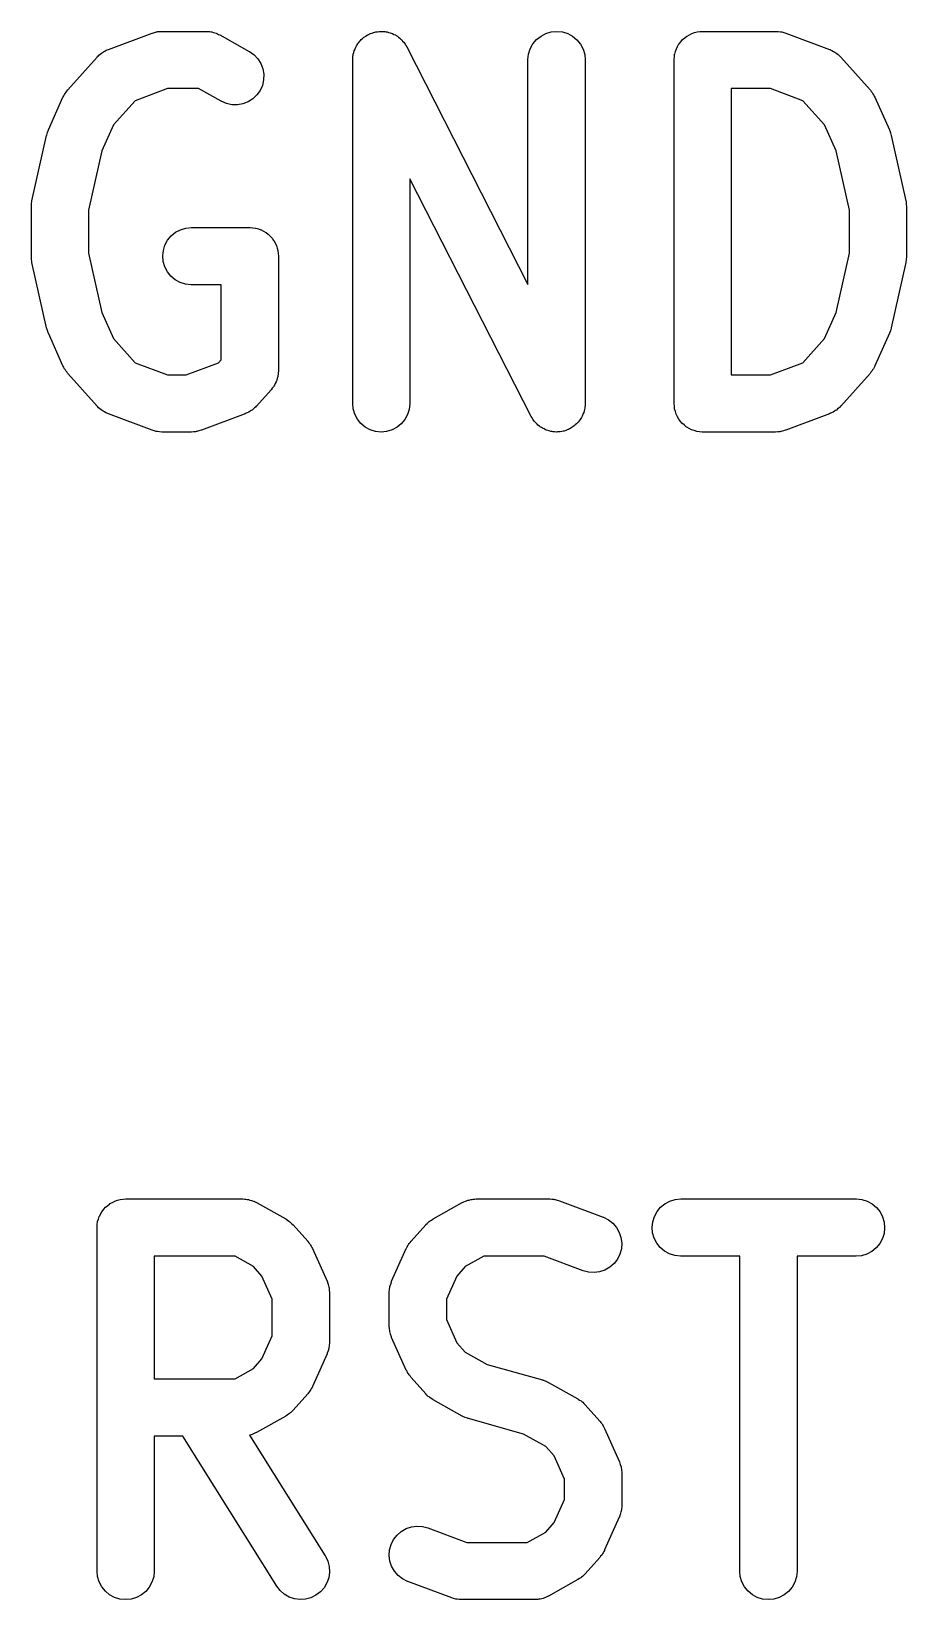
# Model space of a CAD drawing. Header units: millimetres. Extents: x 17 to 402, y -127 to -24.
# Drawn here: x 32.245 to 34.156, y -36.246 to -32.821 of the extents above; entities that cross this region are included whole.
import ezdxf

# ---------------------------------------------------------------- set-up
doc = ezdxf.new("R2010")
doc.units = ezdxf.units.MM
doc.header["$LTSCALE"] = 25.4
doc.layers.add('BLACK', color=7, linetype='CONTINUOUS')

msp = doc.modelspace()

# ---------------------------------------------------------------- linework, layer by layer
at = {"layer": 'BLACK', "linetype": 'Continuous'}
for p, q in [((32.4127, -32.8602), (32.5084, -32.8244)), ((32.5084, -32.8244), (32.5092, -32.8242)), ((32.5092, -32.8242), (32.5138, -32.8231)), ((32.5138, -32.8231), (32.5181, -32.8216)), ((32.5181, -32.8216), (32.5196, -32.8216)), ((32.5196, -32.8216), (32.5211, -32.8211)), ((32.5211, -32.8211), (32.5257, -32.8209)), ((32.5257, -32.8209), (32.5303, -32.8206)), ((32.5303, -32.8206), (32.626, -32.8206)), ((32.626, -32.8206), (32.6268, -32.8206)), ((32.6268, -32.8206), (32.6301, -32.8209)), ((32.6301, -32.8209), (32.6334, -32.8209)), ((32.6334, -32.8209), (32.6362, -32.8216)), ((32.6362, -32.8216), (32.639, -32.8219)), ((32.639, -32.8219), (32.642, -32.8229)), ((32.642, -32.8229), (32.6454, -32.8237)), ((32.6454, -32.8237), (32.6479, -32.8247)), ((32.6479, -32.8247), (32.6507, -32.8257)), ((32.6507, -32.8257), (32.6535, -32.8272)), ((32.6535, -32.8272), (32.6565, -32.8285)), ((32.6565, -32.8285), (32.7203, -32.8643)), ((32.9573, -32.8478), (32.9595, -32.845)), ((32.9595, -32.845), (32.9616, -32.8419)), ((32.9616, -32.8419), (32.9634, -32.8404)), ((32.9634, -32.8404), (32.9651, -32.8384)), ((32.9651, -32.8384), (32.9679, -32.8361)), ((32.9679, -32.8361), (32.9705, -32.8336)), ((32.9705, -32.8336), (32.9725, -32.8323)), ((32.9725, -32.8323), (32.9745, -32.8308)), ((32.9745, -32.8308), (32.9778, -32.829)), ((32.9778, -32.829), (32.9809, -32.8272)), ((32.9809, -32.8272), (32.9832, -32.8262)), ((32.9832, -32.8262), (32.9855, -32.8252)), ((32.9855, -32.8252), (32.9888, -32.8242)), ((32.9888, -32.8242), (32.9921, -32.8229)), ((32.9921, -32.8229), (32.9946, -32.8224)), ((32.9946, -32.8224), (32.9971, -32.8216)), ((32.9971, -32.8216), (33.0007, -32.8214)), ((33.0007, -32.8214), (33.0043, -32.8206)), ((33.0043, -32.8206), (33.0068, -32.8209)), ((33.0068, -32.8209), (33.0093, -32.8206)), ((33.0093, -32.8206), (33.0129, -32.8209)), ((33.0129, -32.8209), (33.0164, -32.8211)), ((33.0164, -32.8211), (33.019, -32.8216)), ((33.019, -32.8216), (33.0213, -32.8219)), ((33.0213, -32.8219), (33.0248, -32.8229)), ((33.0248, -32.8229), (33.0284, -32.8237)), ((33.0284, -32.8237), (33.0307, -32.8247)), ((33.0307, -32.8247), (33.033, -32.8254)), ((33.033, -32.8254), (33.0363, -32.8272)), ((33.0363, -32.8272), (33.0396, -32.8285)), ((33.0396, -32.8285), (33.0416, -32.83)), ((33.0416, -32.83), (33.0439, -32.8313)), ((33.0439, -32.8313), (33.0464, -32.8336)), ((33.0464, -32.8336), (33.0495, -32.8356)), ((33.0495, -32.8356), (33.0512, -32.8374)), ((33.0512, -32.8374), (33.0533, -32.8389)), ((33.0533, -32.8389), (33.0553, -32.8417)), ((33.0553, -32.8417), (33.0578, -32.8442)), ((33.0578, -32.8442), (33.0594, -32.8465)), ((33.34, -32.8478), (33.3479, -32.8384)), ((33.3479, -32.8384), (33.3576, -32.8308)), ((33.3576, -32.8308), (33.3682, -32.8252)), ((33.3682, -32.8252), (33.3799, -32.8216)), ((33.3799, -32.8216), (33.3921, -32.8206)), ((33.3921, -32.8206), (33.4043, -32.8219)), ((33.4043, -32.8219), (33.416, -32.8254)), ((33.416, -32.8254), (33.4267, -32.8313)), ((33.4267, -32.8313), (33.4361, -32.8389)), ((33.4361, -32.8389), (33.4437, -32.8486)), ((33.6591, -32.8478), (33.6629, -32.8432)), ((33.6629, -32.8432), (33.6667, -32.8386)), ((33.6667, -32.8386), (33.6669, -32.8386)), ((33.6669, -32.8384), (33.6715, -32.8346)), ((33.6669, -32.8386), (33.6669, -32.8384)), ((33.6715, -32.8346), (33.6761, -32.831)), ((33.6761, -32.831), (33.6763, -32.8308)), ((33.6763, -32.8308), (33.6766, -32.8308)), ((33.6766, -32.8308), (33.6817, -32.828)), ((33.6817, -32.828), (33.687, -32.8252)), ((33.687, -32.8252), (33.687, -32.8252)), ((33.687, -32.8252), (33.6873, -32.8252)), ((33.6873, -32.8252), (33.6928, -32.8234)), ((33.6928, -32.8234), (33.6987, -32.8216)), ((33.6987, -32.8216), (33.6987, -32.8216)), ((33.6987, -32.8216), (33.6989, -32.8216)), ((33.6989, -32.8216), (33.7048, -32.8211)), ((33.7048, -32.8211), (33.7106, -32.8206)), ((33.7106, -32.8206), (33.8701, -32.8206)), ((33.8701, -32.8206), (33.8712, -32.8206)), ((33.8712, -32.8206), (33.8757, -32.8211)), ((33.8757, -32.8211), (33.8803, -32.8214)), ((33.8803, -32.8214), (33.8818, -32.8216)), ((33.8818, -32.8216), (33.8833, -32.8219)), ((33.8833, -32.8219), (33.8877, -32.8234)), ((33.8877, -32.8234), (33.892, -32.8244)), ((33.892, -32.8244), (33.9877, -32.8602)), ((32.324, -32.9486), (32.388, -32.877)), ((32.388, -32.877), (32.3886, -32.8765)), ((32.3886, -32.8765), (32.3903, -32.8747)), ((32.3903, -32.8747), (32.3921, -32.8729)), ((32.3921, -32.8729), (32.3949, -32.8706)), ((32.3949, -32.8706), (32.3977, -32.8684)), ((32.3977, -32.8684), (32.3997, -32.8671)), ((32.3997, -32.8671), (32.4018, -32.8656)), ((32.4018, -32.8656), (32.4051, -32.864)), ((32.4051, -32.864), (32.4081, -32.862)), ((32.4081, -32.862), (32.4104, -32.8612)), ((32.4104, -32.8612), (32.4127, -32.8602)), ((32.7203, -32.8643), (32.721, -32.8646)), ((32.721, -32.8646), (32.7309, -32.8717)), ((32.7309, -32.8717), (32.7393, -32.8806)), ((32.9463, -32.8821), (32.9468, -32.8785)), ((32.9468, -32.875), (32.9474, -32.8727)), ((32.9468, -32.8785), (32.9468, -32.875)), ((32.9474, -32.8727), (32.9476, -32.8701)), ((32.9476, -32.8701), (32.9489, -32.8666)), ((32.9489, -32.8666), (32.9496, -32.863)), ((32.9496, -32.863), (32.9507, -32.8607)), ((32.9507, -32.8607), (32.9514, -32.8585)), ((32.9514, -32.8585), (32.9532, -32.8554)), ((32.9532, -32.8554), (32.9545, -32.8521)), ((32.9545, -32.8521), (32.956, -32.8498)), ((32.956, -32.8498), (32.9573, -32.8478)), ((33.0594, -32.8465), (33.0609, -32.8486)), ((33.0609, -32.8486), (33.0627, -32.8516)), ((33.0627, -32.8516), (33.0645, -32.8546)), ((33.0645, -32.8546), (33.3291, -33.3731)), ((33.3291, -32.8821), (33.3306, -32.8701)), ((33.3306, -32.8701), (33.3342, -32.8585)), ((33.3342, -32.8585), (33.34, -32.8478)), ((33.4437, -32.8486), (33.4495, -32.8592)), ((33.4495, -32.8592), (33.4531, -32.8709)), ((33.4531, -32.8709), (33.4541, -32.8831)), ((33.6481, -32.8821), (33.6489, -32.8762)), ((33.6489, -32.8762), (33.6494, -32.8704)), ((33.6494, -32.8704), (33.6497, -32.8701)), ((33.6497, -32.8701), (33.6514, -32.8643)), ((33.6497, -32.8701), (33.6497, -32.8701)), ((33.6514, -32.8643), (33.6532, -32.8587)), ((33.6532, -32.8585), (33.656, -32.8534)), ((33.6532, -32.8587), (33.6532, -32.8585)), ((33.6532, -32.8587), (33.6532, -32.8587)), ((33.656, -32.8534), (33.6588, -32.848)), ((33.6588, -32.848), (33.6591, -32.848)), ((33.6591, -32.848), (33.6591, -32.8478)), ((33.9877, -32.8602), (33.9888, -32.8605)), ((33.9888, -32.8605), (33.9908, -32.8618)), ((33.9908, -32.8618), (33.9931, -32.8625)), ((33.9931, -32.8625), (33.9964, -32.8643)), ((33.9964, -32.8643), (33.9994, -32.8661)), ((33.9994, -32.8661), (34.0015, -32.8676)), ((34.0015, -32.8676), (34.0035, -32.8689)), ((34.0035, -32.8689), (34.0063, -32.8714)), ((34.0063, -32.8714), (34.0091, -32.8734)), ((34.0091, -32.8734), (34.0109, -32.8755)), ((34.0109, -32.8755), (34.0126, -32.877)), ((34.0126, -32.877), (34.0764, -32.9486)), ((32.7393, -32.8806), (32.7457, -32.891)), ((32.7457, -32.891), (32.75, -32.9024)), ((32.75, -32.9024), (32.752, -32.9143)), ((32.9463, -32.8831), (32.9463, -32.8821)), ((32.9463, -33.6332), (32.9463, -32.8831)), ((33.3291, -32.8831), (33.3291, -32.8821)), ((33.3291, -33.3731), (33.3291, -32.8831)), ((33.4541, -32.8831), (33.4541, -33.6332)), ((33.6481, -32.8826), (33.6481, -32.8821)), ((33.6481, -32.8831), (33.6481, -32.8826)), ((33.6481, -32.8826), (33.6481, -32.8826)), ((33.6481, -32.8826), (33.6481, -32.8826)), ((33.6481, -33.6332), (33.6481, -32.8831)), ((32.5415, -32.9456), (32.4709, -32.972)), ((32.6095, -32.9456), (32.5415, -32.9456)), ((32.6593, -32.9733), (32.6095, -32.9456)), ((32.749, -32.9385), (32.7442, -32.9496)), ((32.7518, -32.9265), (32.749, -32.9385)), ((32.752, -32.9143), (32.7518, -32.9265)), ((33.7731, -32.9456), (33.7731, -33.5704)), ((33.859, -32.9456), (33.7731, -32.9456)), ((33.9296, -32.972), (33.859, -32.9456)), ((32.2819, -33.036), (32.3136, -32.9646)), ((32.3136, -32.9646), (32.3141, -32.9639)), ((32.3141, -32.9639), (32.3157, -32.9613)), ((32.3157, -32.9613), (32.3169, -32.9583)), ((32.3169, -32.9583), (32.3187, -32.956)), ((32.3187, -32.956), (32.3202, -32.9535)), ((32.3202, -32.9535), (32.3223, -32.9512)), ((32.3223, -32.9512), (32.324, -32.9486)), ((32.4709, -32.972), (32.4239, -33.0246)), ((32.6705, -32.9781), (32.6593, -32.9733)), ((32.6824, -32.9809), (32.6705, -32.9781)), ((32.6946, -32.9811), (32.6824, -32.9809)), ((32.7066, -32.9789), (32.6946, -32.9811)), ((32.718, -32.9745), (32.7066, -32.9789)), ((32.7282, -32.9679), (32.718, -32.9745)), ((32.737, -32.9595), (32.7282, -32.9679)), ((32.7442, -32.9496), (32.737, -32.9595)), ((33.9766, -33.0246), (33.9296, -32.972)), ((34.0764, -32.9486), (34.0769, -32.9491)), ((34.0769, -32.9491), (34.0787, -32.9517)), ((34.0787, -32.9517), (34.0807, -32.9542)), ((34.0807, -32.9542), (34.0822, -32.9568)), ((34.0822, -32.9568), (34.084, -32.959)), ((34.084, -32.959), (34.0853, -32.9621)), ((34.0853, -32.9621), (34.0868, -32.9646)), ((34.0868, -32.9646), (34.1188, -33.036)), ((32.2458, -33.1909), (32.2778, -33.0479)), ((32.2778, -33.0477), (32.2781, -33.0472)), ((32.2778, -33.0479), (32.2778, -33.0477)), ((32.2778, -33.0477), (32.2778, -33.0477)), ((32.2778, -33.0477), (32.2778, -33.0477)), ((32.2781, -33.0472), (32.2798, -33.0416)), ((32.2798, -33.0416), (32.2819, -33.036)), ((32.4239, -33.0246), (32.3985, -33.0815)), ((34.002, -33.0815), (33.9766, -33.0246)), ((34.1188, -33.036), (34.1188, -33.0363)), ((34.1188, -33.0363), (34.1188, -33.0365)), ((34.1188, -33.0365), (34.1188, -33.0365)), ((34.1188, -33.0365), (34.1191, -33.037)), ((34.1191, -33.037), (34.1208, -33.0424)), ((34.1208, -33.0424), (34.1226, -33.0479)), ((34.1226, -33.0479), (34.1546, -33.1909)), ((32.3985, -33.0815), (32.3695, -33.2113)), ((34.0312, -33.2113), (34.002, -33.0815)), ((33.336, -33.6614), (33.0713, -33.1429)), ((33.0713, -33.1429), (33.0713, -33.6332)), ((32.2445, -33.2029), (32.245, -33.1973)), ((32.2445, -33.2034), (32.2445, -33.2029)), ((32.2445, -33.2036), (32.2445, -33.2034)), ((32.2445, -33.2044), (32.2445, -33.2036)), ((32.2445, -33.3116), (32.2445, -33.2044)), ((32.245, -33.1973), (32.2458, -33.1915)), ((32.2458, -33.1912), (32.2458, -33.1909)), ((32.2458, -33.1915), (32.2458, -33.1912)), ((32.3695, -33.2113), (32.3695, -33.3047)), ((34.0312, -33.3047), (34.0312, -33.2113)), ((34.1546, -33.1909), (34.1549, -33.1917)), ((34.1549, -33.1917), (34.1549, -33.192)), ((34.1549, -33.192), (34.1549, -33.1922)), ((34.1549, -33.1922), (34.1554, -33.1981)), ((34.1554, -33.1981), (34.1561, -33.2039)), ((34.1561, -33.2039), (34.1561, -33.2042)), ((34.1561, -33.2042), (34.1561, -33.2044)), ((34.1561, -33.2044), (34.1561, -33.3116)), ((32.5595, -33.2595), (32.5702, -33.2539)), ((32.5702, -33.2539), (32.5819, -33.2504)), ((32.5819, -33.2504), (32.594, -33.2491)), ((32.594, -33.2491), (32.7218, -33.2491)), ((32.7218, -33.2491), (32.7221, -33.2491)), ((32.7221, -33.2491), (32.7221, -33.2491)), ((32.7221, -33.2491), (32.7221, -33.2491)), ((32.7221, -33.2491), (32.7226, -33.2491)), ((32.7226, -33.2491), (32.7284, -33.2499)), ((32.7284, -33.2499), (32.7343, -33.2504)), ((32.7343, -33.2504), (32.7345, -33.2504)), ((32.7345, -33.2504), (32.7348, -33.2504)), ((32.7348, -33.2504), (32.7403, -33.2522)), ((32.7403, -33.2522), (32.7459, -33.2539)), ((32.7459, -33.2539), (32.7462, -33.2542)), ((32.7462, -33.2542), (32.7462, -33.2542)), ((32.7462, -33.2542), (32.7515, -33.257)), ((32.5328, -33.2991), (32.5364, -33.2875)), ((32.5364, -33.2875), (32.5422, -33.2765)), ((32.5422, -33.2765), (32.5501, -33.2671)), ((32.5501, -33.2671), (32.5595, -33.2595)), ((32.7515, -33.257), (32.7566, -33.2598)), ((32.7566, -33.2598), (32.7569, -33.26)), ((32.7569, -33.26), (32.7571, -33.26)), ((32.7571, -33.26), (32.7614, -33.2638)), ((32.7614, -33.2638), (32.766, -33.2677)), ((32.766, -33.2677), (32.7663, -33.2677)), ((32.7663, -33.2677), (32.7663, -33.2679)), ((32.7663, -33.2679), (32.7701, -33.2725)), ((32.7701, -33.2725), (32.7736, -33.277)), ((32.7736, -33.277), (32.7739, -33.2773)), ((32.7739, -33.2773), (32.7739, -33.2773)), ((32.7739, -33.2773), (32.7767, -33.2826)), ((32.7767, -33.2826), (32.7795, -33.2877)), ((32.7795, -33.2877), (32.7795, -33.288)), ((32.7795, -33.288), (32.7797, -33.2882)), ((32.7797, -33.2882), (32.7812, -33.2938)), ((32.2445, -33.3118), (32.2445, -33.3116)), ((32.2445, -33.3124), (32.2445, -33.3118)), ((32.245, -33.3179), (32.2445, -33.3124)), ((32.2456, -33.3238), (32.245, -33.3179)), ((32.2458, -33.324), (32.2456, -33.3238)), ((32.2458, -33.3243), (32.2458, -33.324)), ((32.2458, -33.3253), (32.2458, -33.3243)), ((32.3695, -33.3047), (32.3985, -33.4348)), ((32.5316, -33.3111), (32.5328, -33.2991)), ((32.5326, -33.3233), (32.5316, -33.3111)), ((32.5361, -33.335), (32.5326, -33.3233)), ((32.7812, -33.2938), (32.783, -33.2994)), ((32.783, -33.2994), (32.783, -33.2997)), ((32.783, -33.2997), (32.783, -33.2999)), ((32.783, -33.2999), (32.7835, -33.3058)), ((32.7835, -33.3058), (32.7843, -33.3116)), ((32.7843, -33.3116), (32.7843, -33.5615)), ((34.002, -33.4348), (34.0312, -33.3047)), ((34.1554, -33.319), (34.1546, -33.3245)), ((34.1546, -33.3245), (34.1546, -33.3248)), ((34.1561, -33.3131), (34.1554, -33.319)), ((34.1561, -33.3116), (34.1561, -33.3124)), ((34.1561, -33.3124), (34.1561, -33.3129)), ((34.1561, -33.3129), (34.1561, -33.3131)), ((32.2778, -33.4681), (32.2458, -33.3253)), ((32.5417, -33.3459), (32.5361, -33.335)), ((32.5493, -33.3553), (32.5417, -33.3459)), ((32.5587, -33.3632), (32.5493, -33.3553)), ((34.1546, -33.3253), (34.1226, -33.4681)), ((34.1546, -33.3248), (34.1546, -33.3253)), ((32.5694, -33.369), (32.5587, -33.3632)), ((32.5811, -33.3728), (32.5694, -33.369)), ((32.5933, -33.3741), (32.5811, -33.3728)), ((32.594, -33.3741), (32.5933, -33.3741)), ((32.6591, -33.3741), (32.594, -33.3741)), ((32.6591, -33.5377), (32.6591, -33.3741)), ((32.3985, -33.4348), (32.4239, -33.4914)), ((33.9766, -33.4914), (34.002, -33.4348)), ((32.2796, -33.4736), (32.2778, -33.4681)), ((32.2814, -33.4792), (32.2796, -33.4736)), ((32.2816, -33.4797), (32.2814, -33.4792)), ((32.2819, -33.48), (32.2816, -33.4797)), ((32.2816, -33.4797), (32.2816, -33.4797)), ((32.2816, -33.4797), (32.2816, -33.4797)), ((32.3136, -33.5514), (32.2819, -33.48)), ((32.4239, -33.4914), (32.4709, -33.5443)), ((33.9296, -33.5443), (33.9766, -33.4914)), ((34.1188, -33.48), (34.0868, -33.5514)), ((34.1206, -33.4744), (34.1188, -33.48)), ((34.1224, -33.4688), (34.1206, -33.4744)), ((34.1226, -33.4683), (34.1224, -33.4688)), ((34.1226, -33.4681), (34.1226, -33.4683)), ((34.1226, -33.4683), (34.1226, -33.4683)), ((34.1226, -33.4683), (34.1226, -33.4683)), ((32.3152, -33.5542), (32.3136, -33.5514)), ((32.3164, -33.557), (32.3152, -33.5542)), ((32.3182, -33.5592), (32.3164, -33.557)), ((32.3197, -33.562), (32.3182, -33.5592)), ((32.3218, -33.5643), (32.3197, -33.562)), ((32.3235, -33.5669), (32.3218, -33.5643)), ((32.4709, -33.5443), (32.5415, -33.5704)), ((32.5829, -33.5704), (32.6535, -33.5443)), ((32.6535, -33.5443), (32.6591, -33.5377)), ((32.7843, -33.5625), (32.7838, -33.5664)), ((32.7843, -33.5615), (32.7843, -33.5625)), ((33.859, -33.5704), (33.9296, -33.5443)), ((34.0802, -33.5628), (34.0782, -33.5651)), ((34.0817, -33.56), (34.0802, -33.5628)), ((34.0835, -33.5577), (34.0817, -33.56)), ((34.085, -33.5549), (34.0835, -33.5577)), ((34.0865, -33.5521), (34.085, -33.5549)), ((34.0868, -33.5514), (34.0865, -33.5521)), ((32.324, -33.5676), (32.3235, -33.5669)), ((32.388, -33.639), (32.324, -33.5676)), ((32.5415, -33.5704), (32.5829, -33.5704)), ((32.7734, -33.5968), (32.7706, -33.5999)), ((32.7741, -33.5951), (32.7734, -33.5968)), ((32.7754, -33.5933), (32.7741, -33.5951)), ((32.7772, -33.5897), (32.7754, -33.5933)), ((32.7792, -33.5862), (32.7772, -33.5897)), ((32.7797, -33.5841), (32.7792, -33.5862)), ((32.7807, -33.5824), (32.7797, -33.5841)), ((32.7815, -33.5785), (32.7807, -33.5824)), ((32.7828, -33.5745), (32.7815, -33.5785)), ((32.783, -33.5725), (32.7828, -33.5745)), ((32.7835, -33.5704), (32.783, -33.5725)), ((32.7838, -33.5664), (32.7835, -33.5704)), ((33.7731, -33.5704), (33.859, -33.5704)), ((34.0764, -33.5676), (34.0126, -33.639)), ((34.0782, -33.5651), (34.0764, -33.5676)), ((32.7683, -33.6032), (32.7363, -33.639)), ((32.7706, -33.5999), (32.7683, -33.6032)), ((32.3898, -33.6408), (32.388, -33.639)), ((32.3914, -33.6426), (32.3898, -33.6408)), ((32.3941, -33.6448), (32.3914, -33.6426)), ((32.3969, -33.6471), (32.3941, -33.6448)), ((32.399, -33.6484), (32.3969, -33.6471)), ((32.401, -33.6502), (32.399, -33.6484)), ((32.4043, -33.6517), (32.401, -33.6502)), ((32.4074, -33.6535), (32.4043, -33.6517)), ((32.4096, -33.6545), (32.4074, -33.6535)), ((32.4119, -33.6555), (32.4096, -33.6545)), ((32.4127, -33.6558), (32.4119, -33.6555)), ((32.5084, -33.6916), (32.4127, -33.6558)), ((32.7116, -33.6558), (32.6159, -33.6916)), ((32.7139, -33.6547), (32.7116, -33.6558)), ((32.7162, -33.654), (32.7139, -33.6547)), ((32.7193, -33.6522), (32.7162, -33.654)), ((32.7226, -33.6504), (32.7193, -33.6522)), ((32.7246, -33.6489), (32.7226, -33.6504)), ((32.7266, -33.6476), (32.7246, -33.6489)), ((32.7294, -33.6453), (32.7266, -33.6476)), ((32.7322, -33.6431), (32.7294, -33.6453)), ((32.734, -33.6413), (32.7322, -33.6431)), ((32.7358, -33.6395), (32.734, -33.6413)), ((32.7363, -33.639), (32.7358, -33.6395)), ((32.9476, -33.6451), (32.9463, -33.6332)), ((32.9509, -33.6568), (32.9476, -33.6451)), ((32.9568, -33.6677), (32.9509, -33.6568)), ((33.0662, -33.6575), (33.0604, -33.6685)), ((33.07, -33.6461), (33.0662, -33.6575)), ((33.0713, -33.6339), (33.07, -33.6461)), ((33.0713, -33.6332), (33.0713, -33.6339)), ((33.338, -33.6644), (33.336, -33.6614)), ((33.3395, -33.6677), (33.338, -33.6644)), ((33.4444, -33.6662), (33.4432, -33.6685)), ((33.446, -33.6641), (33.4444, -33.6662)), ((33.4475, -33.6608), (33.446, -33.6641)), ((33.449, -33.6575), (33.4475, -33.6608)), ((33.4498, -33.6553), (33.449, -33.6575)), ((33.451, -33.653), (33.4498, -33.6553)), ((33.4518, -33.6494), (33.451, -33.653)), ((33.4528, -33.6461), (33.4518, -33.6494)), ((33.4531, -33.6436), (33.4528, -33.6461)), ((33.4536, -33.641), (33.4531, -33.6436)), ((33.4538, -33.6375), (33.4536, -33.641)), ((33.4541, -33.6339), (33.4538, -33.6375)), ((33.4541, -33.6332), (33.4541, -33.6339)), ((33.6489, -33.639), (33.6481, -33.6332)), ((33.6494, -33.6448), (33.6489, -33.639)), ((33.6494, -33.6451), (33.6494, -33.6448)), ((33.6494, -33.6448), (33.6494, -33.6448)), ((33.6512, -33.6509), (33.6494, -33.6451)), ((33.6527, -33.6565), (33.6512, -33.6509)), ((33.653, -33.6565), (33.6527, -33.6565)), ((33.653, -33.6568), (33.653, -33.6565)), ((33.6558, -33.6621), (33.653, -33.6568)), ((33.6583, -33.6672), (33.6558, -33.6621)), ((33.9877, -33.6558), (33.892, -33.6916)), ((33.99, -33.6547), (33.9877, -33.6558)), ((33.9923, -33.654), (33.99, -33.6547)), ((33.9956, -33.6522), (33.9923, -33.654)), ((33.9987, -33.6504), (33.9956, -33.6522)), ((34.0007, -33.6489), (33.9987, -33.6504)), ((34.003, -33.6476), (34.0007, -33.6489)), ((34.0055, -33.6453), (34.003, -33.6476)), ((34.0086, -33.6431), (34.0055, -33.6453)), ((34.0101, -33.6413), (34.0086, -33.6431)), ((34.0119, -33.6395), (34.0101, -33.6413)), ((34.0126, -33.639), (34.0119, -33.6395)), ((32.5128, -33.6928), (32.5084, -33.6916)), ((32.5173, -33.6941), (32.5128, -33.6928)), ((32.5189, -33.6944), (32.5173, -33.6941)), ((32.5201, -33.6946), (32.5189, -33.6944)), ((32.5247, -33.6951), (32.5201, -33.6946)), ((32.5293, -33.6956), (32.5247, -33.6951)), ((32.5303, -33.6956), (32.5293, -33.6956)), ((32.594, -33.6956), (32.5303, -33.6956)), ((32.5986, -33.6951), (32.594, -33.6956)), ((32.6032, -33.6949), (32.5986, -33.6951)), ((32.6047, -33.6944), (32.6032, -33.6949)), ((32.6062, -33.6944), (32.6047, -33.6944)), ((32.6106, -33.6931), (32.6062, -33.6944)), ((32.6151, -33.6918), (32.6106, -33.6931)), ((32.6159, -33.6916), (32.6151, -33.6918)), ((32.9644, -33.6771), (32.9568, -33.6677)), ((32.9738, -33.685), (32.9644, -33.6771)), ((32.9847, -33.6906), (32.9738, -33.685)), ((32.9964, -33.6944), (32.9847, -33.6906)), ((33.0083, -33.6956), (32.9964, -33.6944)), ((33.0205, -33.6944), (33.0083, -33.6956)), ((33.0322, -33.6911), (33.0205, -33.6944)), ((33.0431, -33.6852), (33.0322, -33.6911)), ((33.0525, -33.6776), (33.0431, -33.6852)), ((33.0604, -33.6685), (33.0525, -33.6776)), ((33.3413, -33.6695), (33.3395, -33.6677)), ((33.3426, -33.6718), (33.3413, -33.6695)), ((33.3451, -33.6743), (33.3426, -33.6718)), ((33.3474, -33.6771), (33.3451, -33.6743)), ((33.3492, -33.6786), (33.3474, -33.6771)), ((33.351, -33.6804), (33.3492, -33.6786)), ((33.354, -33.6827), (33.351, -33.6804)), ((33.3568, -33.685), (33.354, -33.6827)), ((33.3588, -33.686), (33.3568, -33.685)), ((33.3611, -33.6875), (33.3588, -33.686)), ((33.3644, -33.689), (33.3611, -33.6875)), ((33.3675, -33.6906), (33.3644, -33.689)), ((33.3698, -33.6913), (33.3675, -33.6906)), ((33.3723, -33.6923), (33.3698, -33.6913)), ((33.3756, -33.6931), (33.3723, -33.6923)), ((33.3792, -33.6944), (33.3756, -33.6931)), ((33.3817, -33.6946), (33.3792, -33.6944)), ((33.384, -33.6951), (33.3817, -33.6946)), ((33.3878, -33.6951), (33.384, -33.6951)), ((33.3913, -33.6956), (33.3878, -33.6951)), ((33.3936, -33.6954), (33.3913, -33.6956)), ((33.3964, -33.6954), (33.3936, -33.6954)), ((33.3997, -33.6949), (33.3964, -33.6954)), ((33.4033, -33.6944), (33.3997, -33.6949)), ((33.4058, -33.6936), (33.4033, -33.6944)), ((33.4084, -33.6934), (33.4058, -33.6936)), ((33.4117, -33.6921), (33.4084, -33.6934)), ((33.415, -33.6911), (33.4117, -33.6921)), ((33.4173, -33.6898), (33.415, -33.6911)), ((33.4198, -33.6888), (33.4173, -33.6898)), ((33.4228, -33.687), (33.4198, -33.6888)), ((33.4259, -33.6852), (33.4228, -33.687)), ((33.4279, -33.6837), (33.4259, -33.6852)), ((33.43, -33.6824), (33.4279, -33.6837)), ((33.4325, -33.6799), (33.43, -33.6824)), ((33.4353, -33.6776), (33.4325, -33.6799)), ((33.4371, -33.6758), (33.4353, -33.6776)), ((33.4388, -33.6741), (33.4371, -33.6758)), ((33.4409, -33.671), (33.4388, -33.6741)), ((33.4432, -33.6685), (33.4409, -33.671)), ((33.6586, -33.6674), (33.6583, -33.6672)), ((33.6586, -33.6677), (33.6586, -33.6674)), ((33.6624, -33.6723), (33.6586, -33.6677)), ((33.6662, -33.6768), (33.6624, -33.6723)), ((33.6664, -33.6771), (33.6662, -33.6768)), ((33.6662, -33.6768), (33.6662, -33.6768)), ((33.671, -33.6809), (33.6664, -33.6771)), ((33.6753, -33.6847), (33.671, -33.6809)), ((33.6756, -33.6847), (33.6753, -33.6847)), ((33.6758, -33.685), (33.6756, -33.6847)), ((33.6809, -33.6878), (33.6758, -33.685)), ((33.686, -33.6906), (33.6809, -33.6878)), ((33.6862, -33.6906), (33.686, -33.6906)), ((33.6865, -33.6906), (33.6862, -33.6906)), ((33.6921, -33.6923), (33.6865, -33.6906)), ((33.6977, -33.6941), (33.6921, -33.6923)), ((33.6979, -33.6941), (33.6977, -33.6941)), ((33.6982, -33.6944), (33.6979, -33.6941)), ((33.704, -33.6949), (33.6982, -33.6944)), ((33.7099, -33.6956), (33.704, -33.6949)), ((33.7104, -33.6956), (33.7099, -33.6956)), ((33.7106, -33.6956), (33.7104, -33.6956)), ((33.7104, -33.6956), (33.7104, -33.6956)), ((33.7104, -33.6956), (33.7104, -33.6956)), ((33.8701, -33.6956), (33.7106, -33.6956)), ((33.875, -33.6951), (33.8701, -33.6956)), ((33.8795, -33.6949), (33.875, -33.6951)), ((33.8808, -33.6944), (33.8795, -33.6949)), ((33.8823, -33.6944), (33.8808, -33.6944)), ((33.8869, -33.6931), (33.8823, -33.6944)), ((33.8912, -33.6918), (33.8869, -33.6931)), ((33.892, -33.6916), (33.8912, -33.6918)), ((32.4162, -35.3807), (32.4216, -35.3781)), ((32.4216, -35.3781), (32.4267, -35.3753)), ((32.4267, -35.3753), (32.4269, -35.3751)), ((32.4269, -35.3751), (32.4272, -35.3751)), ((32.4272, -35.3751), (32.4328, -35.3733)), ((32.4328, -35.3733), (32.4383, -35.3718)), ((32.4383, -35.3718), (32.4386, -35.3718)), ((32.4386, -35.3718), (32.4388, -35.3715)), ((32.4388, -35.3715), (32.4447, -35.371)), ((32.4447, -35.371), (32.4505, -35.3705)), ((32.4505, -35.3705), (32.7058, -35.3705)), ((32.7058, -35.3705), (32.7066, -35.3705)), ((32.7066, -35.3705), (32.7099, -35.371)), ((32.7099, -35.371), (32.7132, -35.371)), ((32.7132, -35.371), (32.716, -35.3715)), ((32.716, -35.3715), (32.7188, -35.3718)), ((32.7188, -35.3718), (32.7218, -35.3728)), ((32.7218, -35.3728), (32.7251, -35.3736)), ((32.7251, -35.3736), (32.7276, -35.3748)), ((32.7276, -35.3748), (32.7304, -35.3756)), ((32.7304, -35.3756), (32.7332, -35.3771)), ((32.7332, -35.3771), (32.7363, -35.3784)), ((32.7363, -35.3784), (32.8, -35.4142)), ((33.1219, -35.4142), (33.1856, -35.3784)), ((33.1856, -35.3784), (33.1864, -35.3781)), ((33.1864, -35.3781), (33.1894, -35.3769)), ((33.1894, -35.3769), (33.1925, -35.3753)), ((33.1925, -35.3753), (33.195, -35.3743)), ((33.195, -35.3743), (33.1978, -35.3733)), ((33.1978, -35.3733), (33.2008, -35.3728)), ((33.2008, -35.3728), (33.2042, -35.3718)), ((33.2042, -35.3718), (33.2069, -35.3715)), ((33.2069, -35.3715), (33.2097, -35.3708)), ((33.2097, -35.3708), (33.213, -35.3708)), ((33.213, -35.3708), (33.2161, -35.3705)), ((33.2161, -35.3705), (33.3756, -35.3705)), ((33.3756, -35.3705), (33.3766, -35.3705)), ((33.3766, -35.3705), (33.3812, -35.371)), ((33.3812, -35.371), (33.3858, -35.3713)), ((33.3858, -35.3713), (33.3873, -35.3718)), ((33.3873, -35.3718), (33.3888, -35.3718)), ((33.3888, -35.3718), (33.3931, -35.3733)), ((33.3931, -35.3733), (33.3977, -35.3746)), ((33.3977, -35.3746), (33.4932, -35.4101)), ((33.6283, -35.3809), (33.639, -35.3753)), ((33.639, -35.3753), (33.6507, -35.3718)), ((33.6507, -35.3718), (33.6629, -35.3705)), ((33.6629, -35.3705), (34.0457, -35.3705)), ((34.0457, -35.3705), (34.0467, -35.3705)), ((34.0467, -35.3705), (34.0586, -35.3718)), ((34.0586, -35.3718), (34.0703, -35.3756)), ((34.0703, -35.3756), (34.081, -35.3814)), ((32.3911, -35.4145), (32.3929, -35.4089)), ((32.3929, -35.4086), (32.3931, -35.4084)), ((32.3929, -35.4089), (32.3929, -35.4086)), ((32.3931, -35.4084), (32.3959, -35.4033)), ((32.3959, -35.4033), (32.3987, -35.3982)), ((32.3987, -35.3979), (32.399, -35.3977)), ((32.3987, -35.3982), (32.3987, -35.3979)), ((32.399, -35.3977), (32.4028, -35.3931)), ((32.4028, -35.3931), (32.4063, -35.3888)), ((32.4063, -35.3888), (32.4066, -35.3886)), ((32.4066, -35.3886), (32.4068, -35.3883)), ((32.4068, -35.3883), (32.4114, -35.3847)), ((32.4114, -35.3847), (32.416, -35.3809)), ((32.416, -35.3809), (32.4162, -35.3807)), ((32.416, -35.3809), (32.416, -35.3809)), ((33.4932, -35.4101), (33.4942, -35.4104)), ((33.4942, -35.4104), (33.5049, -35.416)), ((33.6017, -35.4206), (33.6052, -35.4089)), ((33.6052, -35.4089), (33.6111, -35.3982)), ((33.6111, -35.3982), (33.6189, -35.3888)), ((33.6189, -35.3888), (33.6283, -35.3809)), ((34.081, -35.3814), (34.0904, -35.3893)), ((34.0904, -35.3893), (34.098, -35.3987)), ((34.098, -35.3987), (34.1036, -35.4096)), ((34.1036, -35.4096), (34.1071, -35.4213)), ((32.388, -35.4322), (32.3886, -35.4261)), ((32.388, -35.4325), (32.388, -35.4322)), ((32.388, -35.433), (32.388, -35.4325)), ((32.388, -35.4325), (32.388, -35.4325)), ((32.388, -35.4325), (32.388, -35.4325)), ((32.388, -36.1831), (32.388, -35.433)), ((32.3886, -35.4261), (32.3893, -35.4206)), ((32.3893, -35.42), (32.3911, -35.4145)), ((32.3893, -35.4203), (32.3893, -35.42)), ((32.3893, -35.4206), (32.3893, -35.4203)), ((32.8, -35.4142), (32.8008, -35.4147)), ((32.8008, -35.4147), (32.8038, -35.4167)), ((32.8038, -35.4167), (32.8071, -35.4188)), ((32.8071, -35.4188), (32.8089, -35.4203)), ((32.8089, -35.4203), (32.8107, -35.4218)), ((32.8107, -35.4218), (32.8132, -35.4246)), ((32.8132, -35.4246), (32.816, -35.4272)), ((32.816, -35.4272), (32.848, -35.4627)), ((33.0738, -35.4627), (33.1059, -35.4272)), ((33.1059, -35.4272), (33.1064, -35.4264)), ((33.1064, -35.4264), (33.1092, -35.4239)), ((33.1092, -35.4239), (33.1119, -35.4211)), ((33.1119, -35.4211), (33.1137, -35.4198)), ((33.1137, -35.4198), (33.1155, -35.4183)), ((33.1155, -35.4183), (33.1188, -35.4165)), ((33.1188, -35.4165), (33.1219, -35.4142)), ((33.5049, -35.416), (33.5145, -35.4236)), ((33.5145, -35.4236), (33.5227, -35.4327)), ((33.5227, -35.4327), (33.5285, -35.4434)), ((33.5285, -35.4434), (33.5323, -35.4548)), ((33.6004, -35.4325), (33.6017, -35.4206)), ((33.6014, -35.4447), (33.6004, -35.4325)), ((33.605, -35.4564), (33.6014, -35.4447)), ((34.1069, -35.4457), (34.1033, -35.4571)), ((34.1081, -35.4335), (34.1069, -35.4457)), ((34.1071, -35.4213), (34.1081, -35.4335)), ((32.848, -35.4627), (32.8486, -35.4635)), ((32.8486, -35.4635), (32.8503, -35.466)), ((32.8503, -35.466), (32.8524, -35.4683)), ((32.8524, -35.4683), (32.8539, -35.4711)), ((32.8539, -35.4711), (32.8557, -35.4734)), ((32.8557, -35.4734), (32.8569, -35.4762)), ((32.8569, -35.4762), (32.8585, -35.479)), ((32.8585, -35.479), (32.8905, -35.5503)), ((33.0314, -35.5503), (33.0634, -35.479)), ((33.0634, -35.479), (33.0637, -35.4782)), ((33.0637, -35.4782), (33.0655, -35.4754)), ((33.0655, -35.4754), (33.0667, -35.4726)), ((33.0667, -35.4726), (33.0685, -35.4703)), ((33.0685, -35.4703), (33.07, -35.4675)), ((33.07, -35.4675), (33.0721, -35.4653)), ((33.0721, -35.4653), (33.0738, -35.4627)), ((33.5331, -35.4792), (33.5298, -35.4909)), ((33.5323, -35.4548), (33.5338, -35.467)), ((33.5338, -35.467), (33.5331, -35.4792)), ((33.6106, -35.4673), (33.605, -35.4564)), ((33.6182, -35.4767), (33.6106, -35.4673)), ((33.6276, -35.4846), (33.6182, -35.4767)), ((34.0898, -35.4774), (34.0802, -35.4851)), ((34.0975, -35.4681), (34.0898, -35.4774)), ((34.1033, -35.4571), (34.0975, -35.4681)), ((32.513, -35.4955), (32.513, -35.7635)), ((32.6895, -35.4955), (32.513, -35.4955)), ((32.7299, -35.5181), (32.6895, -35.4955)), ((33.2326, -35.4955), (33.192, -35.5181)), ((33.3644, -35.4955), (33.2326, -35.4955)), ((33.4495, -35.5272), (33.3644, -35.4955)), ((33.5171, -35.5115), (33.5077, -35.5196)), ((33.5244, -35.5018), (33.5171, -35.5115)), ((33.5298, -35.4909), (33.5244, -35.5018)), ((33.6382, -35.4904), (33.6276, -35.4846)), ((33.6499, -35.4942), (33.6382, -35.4904)), ((33.6621, -35.4955), (33.6499, -35.4942)), ((33.6629, -35.4955), (33.6621, -35.4955)), ((33.7919, -35.4955), (33.6629, -35.4955)), ((33.7919, -36.1831), (33.7919, -35.4955)), ((34.0457, -35.4955), (33.9169, -35.4955)), ((33.9169, -35.4955), (33.9169, -36.1831)), ((34.0578, -35.4945), (34.0457, -35.4955)), ((34.0695, -35.4909), (34.0578, -35.4945)), ((34.0802, -35.4851), (34.0695, -35.4909)), ((32.7482, -35.5389), (32.7299, -35.5181)), ((32.7708, -35.5892), (32.7482, -35.5389)), ((32.8905, -35.5503), (32.8907, -35.5511)), ((33.0314, -35.5509), (33.0314, -35.5503)), ((33.1737, -35.5389), (33.1511, -35.5892)), ((33.192, -35.5181), (33.1737, -35.5389)), ((33.4615, -35.5305), (33.4495, -35.5272)), ((33.4736, -35.5313), (33.4615, -35.5305)), ((33.4856, -35.5295), (33.4736, -35.5313)), ((33.4973, -35.5257), (33.4856, -35.5295)), ((33.5077, -35.5196), (33.4973, -35.5257)), ((32.8907, -35.5511), (32.891, -35.5516)), ((32.891, -35.5516), (32.8912, -35.5521)), ((32.8912, -35.5521), (32.8927, -35.5575)), ((32.8927, -35.5575), (32.8945, -35.5628)), ((32.8945, -35.5628), (32.8945, -35.5633)), ((32.8945, -35.5633), (32.8948, -35.5638)), ((32.8948, -35.5638), (32.8953, -35.5694)), ((32.8953, -35.5694), (32.8958, -35.575)), ((32.8958, -35.575), (32.8958, -35.5755)), ((32.8958, -35.5755), (32.8958, -35.576)), ((32.8958, -35.576), (32.8958, -35.6829)), ((33.0261, -35.574), (33.0269, -35.5684)), ((33.0261, -35.5745), (33.0261, -35.574)), ((33.0261, -35.575), (33.0261, -35.5745)), ((33.0261, -35.576), (33.0261, -35.575)), ((33.0261, -35.6474), (33.0261, -35.576)), ((33.0269, -35.5684), (33.0274, -35.5628)), ((33.0274, -35.5628), (33.0276, -35.5625)), ((33.0276, -35.562), (33.0294, -35.5567)), ((33.0276, -35.5625), (33.0276, -35.562)), ((33.0294, -35.5567), (33.0312, -35.5514)), ((33.0312, -35.5514), (33.0314, -35.5509)), ((32.7708, -35.6697), (32.7708, -35.5892)), ((33.1511, -35.5892), (33.1511, -35.6339)), ((33.0261, -35.6479), (33.0261, -35.6474)), ((33.0261, -35.6484), (33.0261, -35.6479)), ((33.0266, -35.6537), (33.0261, -35.6484)), ((33.1511, -35.6339), (33.1737, -35.6845)), ((32.7482, -35.72), (32.7708, -35.6697)), ((32.8958, -35.685), (32.895, -35.6906)), ((32.8958, -35.6829), (32.8958, -35.684)), ((32.8958, -35.684), (32.8958, -35.6845)), ((32.8958, -35.6845), (32.8958, -35.685)), ((33.0274, -35.6596), (33.0266, -35.6537)), ((33.0274, -35.6598), (33.0274, -35.6596)), ((33.0274, -35.6603), (33.0274, -35.6598)), ((33.0291, -35.6657), (33.0274, -35.6603)), ((33.0309, -35.6713), (33.0291, -35.6657)), ((33.0309, -35.6715), (33.0309, -35.6713)), ((33.0312, -35.672), (33.0309, -35.6715)), ((33.0314, -35.6728), (33.0312, -35.672)), ((33.0634, -35.7441), (33.0314, -35.6728)), ((33.1737, -35.6845), (33.192, -35.705)), ((32.7299, -35.7408), (32.7482, -35.72)), ((32.8905, -35.7086), (32.8585, -35.78)), ((32.8907, -35.7076), (32.8905, -35.7081)), ((32.8905, -35.7081), (32.8905, -35.7086)), ((32.8925, -35.7022), (32.8907, -35.7076)), ((32.8943, -35.6969), (32.8925, -35.7022)), ((32.8945, -35.6961), (32.8943, -35.6964)), ((32.8943, -35.6964), (32.8943, -35.6969)), ((32.895, -35.6906), (32.8945, -35.6961)), ((33.192, -35.705), (33.2402, -35.732)), ((32.6895, -35.7635), (32.7299, -35.7408)), ((33.065, -35.7469), (33.0634, -35.7441)), ((33.0662, -35.7497), (33.065, -35.7469)), ((33.068, -35.7523), (33.0662, -35.7497)), ((33.0695, -35.7548), (33.068, -35.7523)), ((33.0716, -35.7571), (33.0695, -35.7548)), ((33.2402, -35.732), (33.3606, -35.7657)), ((32.513, -35.7635), (32.6895, -35.7635)), ((32.8534, -35.7886), (32.8519, -35.7911)), ((32.8552, -35.7863), (32.8534, -35.7886)), ((32.8567, -35.7835), (32.8552, -35.7863)), ((32.8582, -35.7807), (32.8567, -35.7835)), ((32.8585, -35.78), (32.8582, -35.7807)), ((33.0733, -35.7596), (33.0716, -35.7571)), ((33.0738, -35.7604), (33.0733, -35.7596)), ((33.1059, -35.7962), (33.0738, -35.7604)), ((33.3606, -35.7657), (33.3614, -35.766)), ((33.3614, -35.766), (33.3624, -35.7662)), ((33.3624, -35.7662), (33.3632, -35.7665)), ((33.3632, -35.7665), (33.368, -35.7685)), ((33.368, -35.7685), (33.3728, -35.7706)), ((33.3728, -35.7706), (33.3736, -35.7711)), ((33.3736, -35.7711), (33.3743, -35.7713)), ((33.3743, -35.7713), (33.4381, -35.8071)), ((32.848, -35.7962), (32.816, -35.8318)), ((32.8498, -35.7937), (32.848, -35.7962)), ((32.8519, -35.7911), (32.8498, -35.7937)), ((33.1086, -35.7988), (33.1059, -35.7962)), ((33.1112, -35.8016), (33.1086, -35.7988)), ((33.113, -35.8028), (33.1112, -35.8016)), ((33.1147, -35.8043), (33.113, -35.8028)), ((33.118, -35.8064), (33.1147, -35.8043)), ((33.1211, -35.8087), (33.118, -35.8064)), ((33.1219, -35.8089), (33.1211, -35.8087)), ((33.1856, -35.8447), (33.1219, -35.8089)), ((33.4381, -35.8071), (33.4388, -35.8074)), ((33.4388, -35.8074), (33.4419, -35.8097)), ((33.4419, -35.8097), (33.4452, -35.8117)), ((33.4452, -35.8117), (33.447, -35.8132)), ((33.447, -35.8132), (33.4488, -35.8145)), ((33.4488, -35.8145), (33.4515, -35.8173)), ((33.4515, -35.8173), (33.4543, -35.8198)), ((33.4543, -35.8198), (33.4861, -35.8557)), ((32.8, -35.8447), (32.7363, -35.8805)), ((32.8031, -35.8424), (32.8, -35.8447)), ((32.8064, -35.8407), (32.8031, -35.8424)), ((32.8082, -35.8391), (32.8064, -35.8407)), ((32.8102, -35.8379), (32.8082, -35.8391)), ((32.8127, -35.8351), (32.8102, -35.8379)), ((32.8155, -35.8325), (32.8127, -35.8351)), ((32.816, -35.8318), (32.8155, -35.8325)), ((33.1864, -35.845), (33.1856, -35.8447)), ((33.1871, -35.8455), (33.1864, -35.845)), ((33.192, -35.8475), (33.1871, -35.8455)), ((33.1968, -35.8496), (33.192, -35.8475)), ((33.1978, -35.8498), (33.1968, -35.8496)), ((33.1986, -35.8501), (33.1978, -35.8498)), ((33.1993, -35.8503), (33.1986, -35.8501)), ((33.3197, -35.8841), (33.1993, -35.8503)), ((33.4861, -35.8557), (33.4866, -35.8564)), ((33.4866, -35.8564), (33.4886, -35.859)), ((33.4886, -35.859), (33.4907, -35.8612)), ((32.5755, -35.8884), (32.513, -35.8884)), ((32.513, -35.8884), (32.513, -36.1831)), ((32.7805, -36.2161), (32.5755, -35.8884)), ((32.7243, -35.8856), (32.7213, -35.8861)), ((32.7213, -35.8861), (32.8864, -36.1498)), ((32.7269, -35.8846), (32.7243, -35.8856)), ((32.7294, -35.8836), (32.7269, -35.8846)), ((32.7325, -35.8821), (32.7294, -35.8836)), ((32.7355, -35.8808), (32.7325, -35.8821)), ((32.7363, -35.8805), (32.7355, -35.8808)), ((33.368, -35.911), (33.3197, -35.8841)), ((33.4907, -35.8612), (33.4919, -35.8638)), ((33.4919, -35.8638), (33.4937, -35.8663)), ((33.4937, -35.8663), (33.495, -35.8691)), ((33.495, -35.8691), (33.4965, -35.8719)), ((33.4965, -35.8719), (33.5285, -35.9433)), ((33.3865, -35.9316), (33.368, -35.911)), ((33.4089, -35.9821), (33.3865, -35.9316)), ((33.5285, -35.9433), (33.5288, -35.944)), ((33.5288, -35.944), (33.529, -35.9446)), ((33.529, -35.9446), (33.5293, -35.9448)), ((33.5293, -35.9448), (33.5308, -35.9504)), ((33.5308, -35.9504), (33.5326, -35.9557)), ((33.5326, -35.9557), (33.5326, -35.9562)), ((33.5326, -35.9562), (33.5328, -35.9565)), ((33.5328, -35.9565), (33.5333, -35.9623)), ((33.4089, -36.0269), (33.4089, -35.9821)), ((33.5333, -35.9623), (33.5338, -35.9679)), ((33.5338, -35.9679), (33.5338, -35.9682)), ((33.5338, -35.9682), (33.5338, -35.9687)), ((33.5338, -35.9687), (33.5338, -36.0401)), ((33.3865, -36.0771), (33.4089, -36.0269)), ((33.5305, -36.0594), (33.5288, -36.0647)), ((33.5323, -36.054), (33.5305, -36.0594)), ((33.5326, -36.0533), (33.5323, -36.0535)), ((33.5323, -36.0535), (33.5323, -36.054)), ((33.5331, -36.0477), (33.5326, -36.0533)), ((33.5338, -36.0421), (33.5331, -36.0477)), ((33.5338, -36.0401), (33.5338, -36.0411)), ((33.5338, -36.0411), (33.5338, -36.0416)), ((33.5338, -36.0416), (33.5338, -36.0421)), ((33.0431, -36.1046), (33.0523, -36.0964)), ((33.0523, -36.0964), (33.0629, -36.0904)), ((33.0629, -36.0904), (33.0744, -36.0865)), ((33.0744, -36.0865), (33.0865, -36.0848)), ((33.0865, -36.0848), (33.0987, -36.0855)), ((33.0987, -36.0855), (33.1104, -36.0888)), ((33.1104, -36.0888), (33.1955, -36.1206)), ((33.3276, -36.1206), (33.368, -36.098)), ((33.368, -36.098), (33.3865, -36.0771)), ((33.5285, -36.0657), (33.4965, -36.1371)), ((33.5288, -36.0652), (33.5285, -36.0657)), ((33.5288, -36.0647), (33.5288, -36.0652)), ((33.0269, -36.1368), (33.0302, -36.1251)), ((33.0302, -36.1251), (33.0355, -36.1142)), ((33.0355, -36.1142), (33.0431, -36.1046)), ((33.1955, -36.1206), (33.3276, -36.1206)), ((32.8864, -36.1498), (32.8869, -36.1506)), ((32.8869, -36.1506), (32.892, -36.1617)), ((32.892, -36.1617), (32.895, -36.1734)), ((33.0261, -36.149), (33.0269, -36.1368)), ((33.0276, -36.1612), (33.0261, -36.149)), ((33.0314, -36.1726), (33.0276, -36.1612)), ((33.4861, -36.1533), (33.4543, -36.1889)), ((33.4879, -36.1508), (33.4861, -36.1533)), ((33.4902, -36.1485), (33.4879, -36.1508)), ((33.4917, -36.1457), (33.4902, -36.1485)), ((33.4935, -36.1434), (33.4917, -36.1457)), ((33.4947, -36.1406), (33.4935, -36.1434)), ((33.4963, -36.1379), (33.4947, -36.1406)), ((33.4965, -36.1371), (33.4963, -36.1379)), ((32.3891, -36.1953), (32.388, -36.1831)), ((32.3926, -36.2069), (32.3891, -36.1953)), ((32.5117, -36.196), (32.5079, -36.2077)), ((32.513, -36.1838), (32.5117, -36.196)), ((32.513, -36.1831), (32.513, -36.1838)), ((32.894, -36.1978), (32.8902, -36.2092)), ((32.8958, -36.1856), (32.894, -36.1978)), ((32.895, -36.1734), (32.8958, -36.1856)), ((33.0375, -36.1833), (33.0314, -36.1726)), ((33.0454, -36.1925), (33.0375, -36.1833)), ((33.0551, -36.2001), (33.0454, -36.1925)), ((33.066, -36.2057), (33.0551, -36.2001)), ((33.4414, -36.1996), (33.4381, -36.2019)), ((33.4447, -36.1978), (33.4414, -36.1996)), ((33.4462, -36.1963), (33.4447, -36.1978)), ((33.4482, -36.195), (33.4462, -36.1963)), ((33.4508, -36.1922), (33.4482, -36.195)), ((33.4536, -36.1897), (33.4508, -36.1922)), ((33.4543, -36.1889), (33.4536, -36.1897)), ((33.7929, -36.1953), (33.7919, -36.1831)), ((33.7965, -36.2069), (33.7929, -36.1953)), ((33.9153, -36.196), (33.9118, -36.2077)), ((33.9169, -36.1838), (33.9153, -36.196)), ((33.9169, -36.1831), (33.9169, -36.1838)), ((32.3985, -36.2176), (32.3926, -36.2069)), ((32.4061, -36.227), (32.3985, -36.2176)), ((32.4155, -36.2349), (32.4061, -36.227)), ((32.4261, -36.2407), (32.4155, -36.2349)), ((32.4848, -36.2354), (32.4739, -36.241)), ((32.4942, -36.2278), (32.4848, -36.2354)), ((32.5021, -36.2184), (32.4942, -36.2278)), ((32.5079, -36.2077), (32.5021, -36.2184)), ((32.7878, -36.2257), (32.7805, -36.2161)), ((32.797, -36.2339), (32.7878, -36.2257)), ((32.8077, -36.24), (32.797, -36.2339)), ((32.8757, -36.2288), (32.8661, -36.2361)), ((32.8839, -36.2196), (32.8757, -36.2288)), ((32.8902, -36.2092), (32.8839, -36.2196)), ((33.0667, -36.2059), (33.066, -36.2057)), ((33.1625, -36.2415), (33.0667, -36.2059)), ((33.4381, -36.2019), (33.3743, -36.2377)), ((33.8023, -36.2176), (33.7965, -36.2069)), ((33.8099, -36.227), (33.8023, -36.2176)), ((33.8193, -36.2349), (33.8099, -36.227)), ((33.83, -36.2407), (33.8193, -36.2349)), ((33.8884, -36.2354), (33.8778, -36.241)), ((33.8981, -36.2278), (33.8884, -36.2354)), ((33.906, -36.2184), (33.8981, -36.2278)), ((33.9118, -36.2077), (33.906, -36.2184)), ((32.4378, -36.2443), (32.4261, -36.2407)), ((32.45, -36.2455), (32.4378, -36.2443)), ((32.4622, -36.2445), (32.45, -36.2455)), ((32.4739, -36.241), (32.4622, -36.2445)), ((32.8191, -36.2438), (32.8077, -36.24)), ((32.8313, -36.2455), (32.8191, -36.2438)), ((32.8435, -36.2448), (32.8313, -36.2455)), ((32.8552, -36.2415), (32.8435, -36.2448)), ((32.8661, -36.2361), (32.8552, -36.2415)), ((33.1668, -36.2428), (33.1625, -36.2415)), ((33.1714, -36.2443), (33.1668, -36.2428)), ((33.1729, -36.2443), (33.1714, -36.2443)), ((33.1742, -36.2448), (33.1729, -36.2443)), ((33.1788, -36.245), (33.1742, -36.2448)), ((33.1833, -36.2455), (33.1788, -36.245)), ((33.1843, -36.2455), (33.1833, -36.2455)), ((33.3439, -36.2455), (33.1843, -36.2455)), ((33.3472, -36.2453), (33.3439, -36.2455)), ((33.3505, -36.2453), (33.3472, -36.2453)), ((33.3532, -36.2445), (33.3505, -36.2453)), ((33.356, -36.2443), (33.3532, -36.2445)), ((33.3591, -36.2435), (33.356, -36.2443)), ((33.3624, -36.2428), (33.3591, -36.2435)), ((33.3649, -36.2417), (33.3624, -36.2428)), ((33.3677, -36.2407), (33.3649, -36.2417)), ((33.3705, -36.2392), (33.3677, -36.2407)), ((33.3736, -36.2379), (33.3705, -36.2392)), ((33.3743, -36.2377), (33.3736, -36.2379)), ((33.8417, -36.2443), (33.83, -36.2407)), ((33.8539, -36.2455), (33.8417, -36.2443)), ((33.8661, -36.2445), (33.8539, -36.2455)), ((33.8778, -36.241), (33.8661, -36.2445))]:
    msp.add_line(p, q, dxfattribs=at)

doc.saveas('drawing.dxf')
